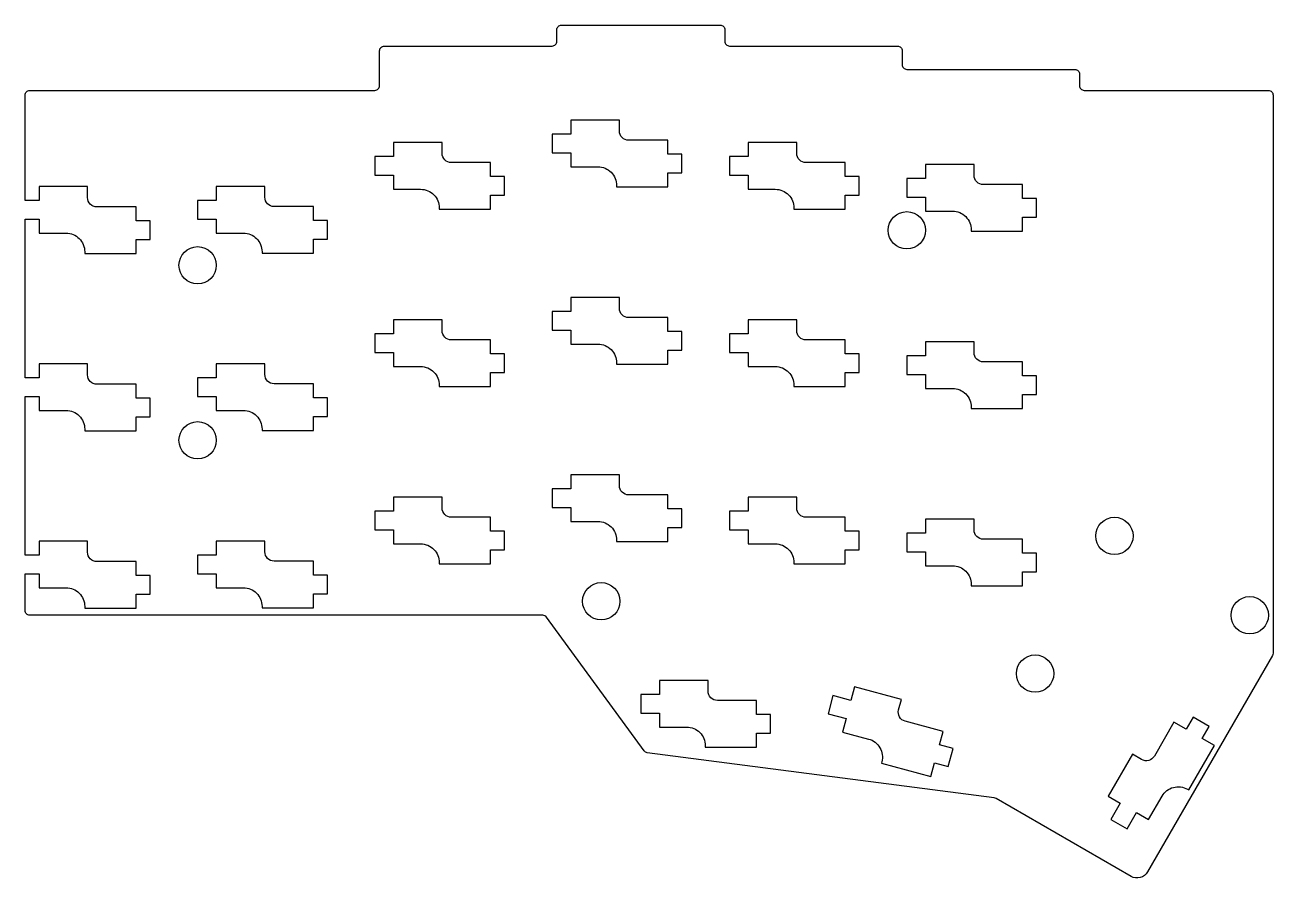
# Model space of a CAD drawing. Header units: millimetres. Extents: x 0 to 134, y -91 to 0.
import ezdxf

# ---------------------------------------------------------------- set-up
doc = ezdxf.new("R2010")
doc.units = ezdxf.units.MM
doc.layers.get('0').update_dxf_attribs({"linetype": 'CONTINUOUS'})

msp = doc.modelspace()

# ---------------------------------------------------------------- linework, layer by layer
for points in [[(0.08, -62.83), (0.08, -58.88), (1.58, -58.88), (1.58, -60.38), (4.48, -60.38, -0.414214), (6.48, -62.38), (6.48, -62.58), (11.98, -62.58), (11.98, -61.08), (13.48, -61.08), (13.48, -59.08), (11.98, -59.08), (11.98, -57.58), (7.78, -57.58, -0.414214), (6.78, -56.58), (6.78, -55.38), (1.58, -55.38), (1.58, -56.88), (0.08, -56.88), (0.08, -39.88), (1.58, -39.88), (1.58, -41.38), (4.48, -41.38, -0.414214), (6.48, -43.38), (6.48, -43.58), (11.98, -43.58), (11.98, -42.08), (13.48, -42.08), (13.48, -40.08), (11.98, -40.08), (11.98, -38.58), (7.78, -38.58, -0.414214), (6.78, -37.58), (6.78, -36.38), (1.58, -36.38), (1.58, -37.88), (0.08, -37.88), (0.08, -20.88), (1.58, -20.88), (1.58, -22.38), (4.48, -22.38, -0.414214), (6.48, -24.38), (6.48, -24.58), (11.98, -24.58), (11.98, -23.08), (13.48, -23.08), (13.48, -21.08), (11.98, -21.08), (11.98, -19.58), (7.78, -19.58, -0.414214), (6.78, -18.58), (6.78, -17.38), (1.58, -17.38), (1.58, -18.88), (0.08, -18.88), (0.08, -7.58, -0.414214), (0.58, -7.08), (37.58, -7.08, 0.414214), (38.08, -6.58), (38.08, -2.83, -0.414214), (38.58, -2.33), (56.57, -2.33, 0.414214), (57.08, -1.83), (57.08, -0.58, -0.414214), (57.58, -0.08), (74.58, -0.08, -0.414214), (75.08, -0.58), (75.08, -1.83, 0.414214), (75.58, -2.33), (93.58, -2.33, -0.414214), (94.08, -2.83), (94.08, -4.33, 0.414214), (94.58, -4.83), (112.58, -4.83, -0.414214), (113.08, -5.33), (113.08, -6.58, 0.414214), (113.58, -7.08), (133.33, -7.08, -0.414214), (133.83, -7.58), (133.83, -67.4, -0.131554), (133.76, -67.65), (120.38, -90.84, -0.414214), (118.61, -91.31), (104.14, -82.97, 0.098783), (103.95, -82.9), (66.77, -78.07, -0.205594), (66.43, -77.87), (55.97, -63.53, 0.239538), (55.56, -63.33), (0.58, -63.33, -0.414214)], [(63.48, -17.28), (63.48, -17.43), (68.98, -17.43), (68.98, -15.93), (70.48, -15.93), (70.48, -13.93), (68.98, -13.93), (68.98, -12.43), (64.78, -12.43, -0.414214), (63.78, -11.43), (63.78, -10.28), (58.57, -10.28), (58.57, -11.78), (56.57, -11.78), (56.57, -13.78), (58.57, -13.78), (58.57, -15.28), (61.48, -15.28, -0.414214)], [(44.48, -19.68), (44.48, -19.83), (49.98, -19.83), (49.98, -18.33), (51.48, -18.33), (51.48, -16.33), (49.98, -16.33), (49.98, -14.83), (45.78, -14.83, -0.414214), (44.78, -13.83), (44.78, -12.68), (39.58, -12.68), (39.58, -14.18), (37.58, -14.18), (37.58, -16.18), (39.58, -16.18), (39.58, -17.68), (42.48, -17.68, -0.414214)], [(82.48, -19.68), (82.48, -19.83), (87.98, -19.83), (87.98, -18.33), (89.48, -18.33), (89.48, -16.33), (87.98, -16.33), (87.98, -14.83), (83.78, -14.83, -0.414214), (82.78, -13.83), (82.78, -12.68), (77.58, -12.68), (77.58, -14.18), (75.58, -14.18), (75.58, -16.18), (77.58, -16.18), (77.58, -17.68), (80.48, -17.68, -0.414214)], [(101.48, -22.03), (101.48, -22.18), (106.98, -22.18), (106.98, -20.68), (108.48, -20.68), (108.48, -18.68), (106.98, -18.68), (106.98, -17.18), (102.78, -17.18, -0.414214), (101.78, -16.18), (101.78, -15.03), (96.58, -15.03), (96.58, -16.53), (94.58, -16.53), (94.58, -18.53), (96.58, -18.53), (96.58, -20.03), (99.48, -20.03, -0.414214)], [(25.48, -24.53), (30.98, -24.53), (30.98, -23.03), (32.48, -23.03), (32.48, -21.03), (30.98, -21.03), (30.98, -19.53), (26.78, -19.53, -0.414214), (25.78, -18.53), (25.78, -17.38), (20.58, -17.38), (20.58, -18.88), (18.58, -18.88), (18.58, -20.88), (20.58, -20.88), (20.58, -22.38), (23.48, -22.38, -0.414214), (25.48, -24.38)], [(63.48, -36.28), (63.48, -36.43), (68.98, -36.43), (68.98, -34.93), (70.48, -34.93), (70.48, -32.93), (68.98, -32.93), (68.98, -31.43), (64.78, -31.43, -0.414214), (63.78, -30.43), (63.78, -29.28), (58.57, -29.28), (58.57, -30.78), (56.57, -30.78), (56.57, -32.78), (58.57, -32.78), (58.57, -34.28), (61.48, -34.28, -0.414214)], [(44.48, -38.68), (44.48, -38.83), (49.98, -38.83), (49.98, -37.33), (51.48, -37.33), (51.48, -35.33), (49.98, -35.33), (49.98, -33.83), (45.78, -33.83, -0.414214), (44.78, -32.83), (44.78, -31.68), (39.58, -31.68), (39.58, -33.18), (37.58, -33.18), (37.58, -35.18), (39.58, -35.18), (39.58, -36.68), (42.48, -36.68, -0.414214)], [(82.48, -38.68), (82.48, -38.83), (87.98, -38.83), (87.98, -37.33), (89.48, -37.33), (89.48, -35.33), (87.98, -35.33), (87.98, -33.83), (83.78, -33.83, -0.414214), (82.78, -32.83), (82.78, -31.68), (77.58, -31.68), (77.58, -33.18), (75.58, -33.18), (75.58, -35.18), (77.58, -35.18), (77.58, -36.68), (80.48, -36.68, -0.414214)], [(101.48, -41.03), (101.48, -41.18), (106.98, -41.18), (106.98, -39.68), (108.48, -39.68), (108.48, -37.68), (106.98, -37.68), (106.98, -36.18), (102.78, -36.18, -0.414214), (101.78, -35.18), (101.78, -34.03), (96.58, -34.03), (96.58, -35.53), (94.58, -35.53), (94.58, -37.53), (96.58, -37.53), (96.58, -39.03), (99.48, -39.03, -0.414214)], [(25.48, -43.38), (25.48, -43.53), (30.98, -43.53), (30.98, -42.03), (32.48, -42.03), (32.48, -40.03), (30.98, -40.03), (30.98, -38.53), (26.78, -38.53, -0.414214), (25.78, -37.53), (25.78, -36.38), (20.58, -36.38), (20.58, -37.88), (18.58, -37.88), (18.58, -39.88), (20.58, -39.88), (20.58, -41.38), (23.48, -41.38, -0.414214)], [(63.48, -55.28), (63.48, -55.43), (68.98, -55.43), (68.98, -53.93), (70.48, -53.93), (70.48, -51.93), (68.98, -51.93), (68.98, -50.43), (64.78, -50.43, -0.414214), (63.78, -49.43), (63.78, -48.28), (58.57, -48.28), (58.57, -49.78), (56.57, -49.78), (56.57, -51.78), (58.57, -51.78), (58.57, -53.28), (61.48, -53.28, -0.414214)], [(44.48, -57.68), (44.48, -57.83), (49.98, -57.83), (49.98, -56.33), (51.48, -56.33), (51.48, -54.33), (49.98, -54.33), (49.98, -52.83), (45.78, -52.83, -0.414214), (44.78, -51.83), (44.78, -50.68), (39.58, -50.68), (39.58, -52.18), (37.58, -52.18), (37.58, -54.18), (39.58, -54.18), (39.58, -55.68), (42.48, -55.68, -0.414214)], [(82.48, -57.68), (82.48, -57.83), (87.98, -57.83), (87.98, -56.33), (89.48, -56.33), (89.48, -54.33), (87.98, -54.33), (87.98, -52.83), (83.78, -52.83, -0.414214), (82.78, -51.83), (82.78, -50.68), (77.58, -50.68), (77.58, -52.18), (75.58, -52.18), (75.58, -54.18), (77.58, -54.18), (77.58, -55.68), (80.48, -55.68, -0.414214)], [(101.48, -60.03), (101.48, -60.18), (106.98, -60.18), (106.98, -58.68), (108.48, -58.68), (108.48, -56.68), (106.98, -56.68), (106.98, -55.18), (102.78, -55.18, -0.414214), (101.78, -54.18), (101.78, -53.03), (96.58, -53.03), (96.58, -54.53), (94.58, -54.53), (94.58, -56.53), (96.58, -56.53), (96.58, -58.03), (99.48, -58.03, -0.414214)], [(25.48, -62.38), (25.48, -62.53), (30.98, -62.53), (30.98, -61.03), (32.48, -61.03), (32.48, -59.03), (30.98, -59.03), (30.98, -57.53), (26.78, -57.53, -0.414214), (25.78, -56.53), (25.78, -55.38), (20.58, -55.38), (20.58, -56.88), (18.58, -56.88), (18.58, -58.88), (20.58, -58.88), (20.58, -60.38), (23.48, -60.38, -0.414214)], [(72.98, -77.31), (72.98, -77.46), (78.48, -77.46), (78.48, -75.96), (79.98, -75.96), (79.98, -73.96), (78.48, -73.96), (78.48, -72.46), (74.28, -72.46, -0.414214), (73.28, -71.46), (73.28, -70.31), (68.08, -70.31), (68.08, -71.81), (66.08, -71.81), (66.08, -73.81), (68.08, -73.81), (68.08, -75.31), (70.98, -75.31, -0.414214)], [(91.9, -79.04), (91.86, -79.19), (97.17, -80.61), (97.56, -79.16), (99.01, -79.55), (99.53, -77.62), (98.08, -77.23), (98.47, -75.78), (94.41, -74.69, -0.414214), (93.7, -73.47), (94, -72.36), (88.98, -71.01), (88.59, -72.46), (86.66, -71.94), (86.14, -73.88), (88.07, -74.39), (87.68, -75.84), (90.48, -76.59, -0.414214)], [(124.66, -81.98), (124.79, -82.05), (127.54, -77.29), (126.24, -76.54), (126.99, -75.24), (125.26, -74.24), (124.51, -75.54), (123.21, -74.79), (121.11, -78.43, -0.414214), (119.74, -78.79), (118.75, -78.22), (116.15, -82.72), (117.45, -83.47), (116.45, -85.2), (118.18, -86.2), (119.18, -84.47), (120.48, -85.22), (121.93, -82.71, -0.414214)]]:
    msp.add_lwpolyline(points, format="xyb", close=True)
for centre in [(94.58, -22.08), (18.58, -25.83), (18.58, -44.58), (116.83, -54.83), (61.83, -61.83), (131.33, -63.33), (108.33, -69.58)]:
    msp.add_circle(centre, 2)

doc.saveas('drawing.dxf')
